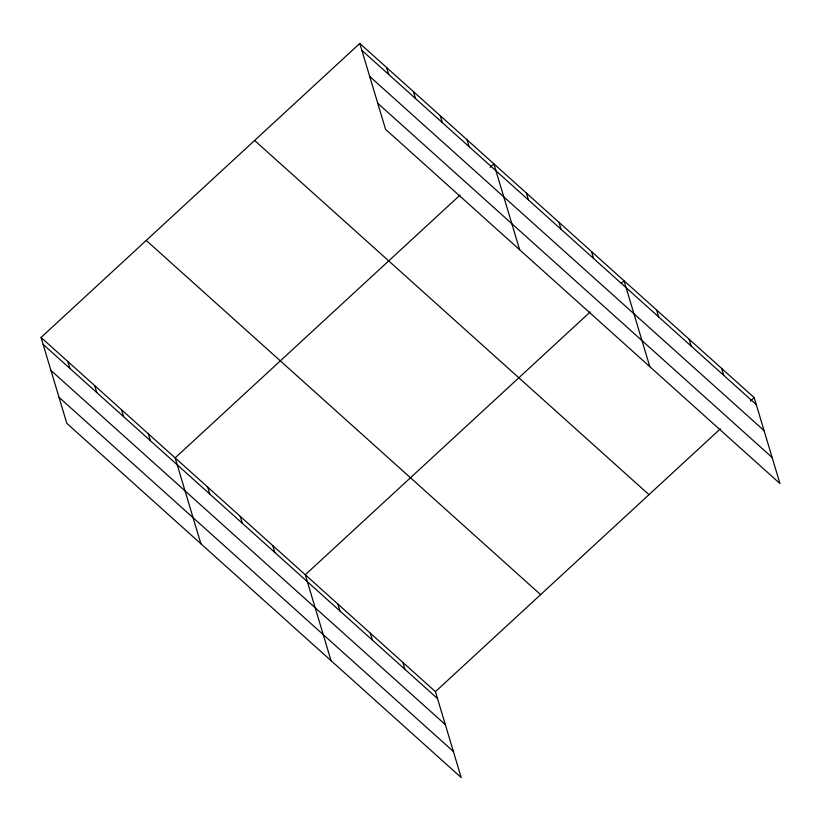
<?xml version="1.0" encoding="UTF-8"?>
<svg xmlns="http://www.w3.org/2000/svg" width="821" height="821" viewBox="0 0 821 821"><rect width="100%" height="100%" fill="white"/><g stroke="black" fill="none" stroke-linecap="round" stroke-linejoin="round"><path stroke-width="1.23" d="M41.05 337.462L435.438 691.662L461.207 777.559L66.819 423.359L41.05 337.462L359.793 43.441L754.181 397.641L779.95 483.538L385.562 129.338L359.793 43.441M460.078 195.059L175.14 457.892L200.909 543.789M490.127 167.34L493.883 163.872L519.652 249.769M590.227 311.939L305.289 574.782L331.058 660.669M621.22 283.358L624.032 280.751L649.801 366.648M435.438 691.662L720.366 428.829M750.425 401.11L754.181 397.641M361.866 50.358L756.254 404.558M369.686 76.425L764.074 430.615M377.742 103.272L772.13 457.471M254.613 140.473L648.99 494.673M146.241 240.44L540.618 594.64M43.123 344.379L437.511 698.579M50.943 370.445L445.331 724.635M58.999 397.292L453.387 751.492M721.649 368.424L723.722 375.33M689.106 339.196L691.179 346.113M656.574 309.979L658.647 316.896M591.5 251.534L593.573 258.451M558.957 222.317L561.03 229.223M526.425 193.089L528.498 200.006M467.067 139.786L469.14 146.702M440.251 115.699L442.324 122.616M413.435 91.613L415.508 98.53M386.609 67.527L388.682 74.444M402.895 662.444L404.979 669.351M370.363 633.217L372.436 640.134M337.821 603.999L339.904 610.916M272.757 545.555L274.83 552.471M240.214 516.337L242.287 523.244M207.682 487.11L209.755 494.026M148.324 433.806L150.397 440.723M121.508 409.72L123.581 416.637M94.682 385.634L96.765 392.551M67.866 361.548L69.939 368.465"/></g></svg>
